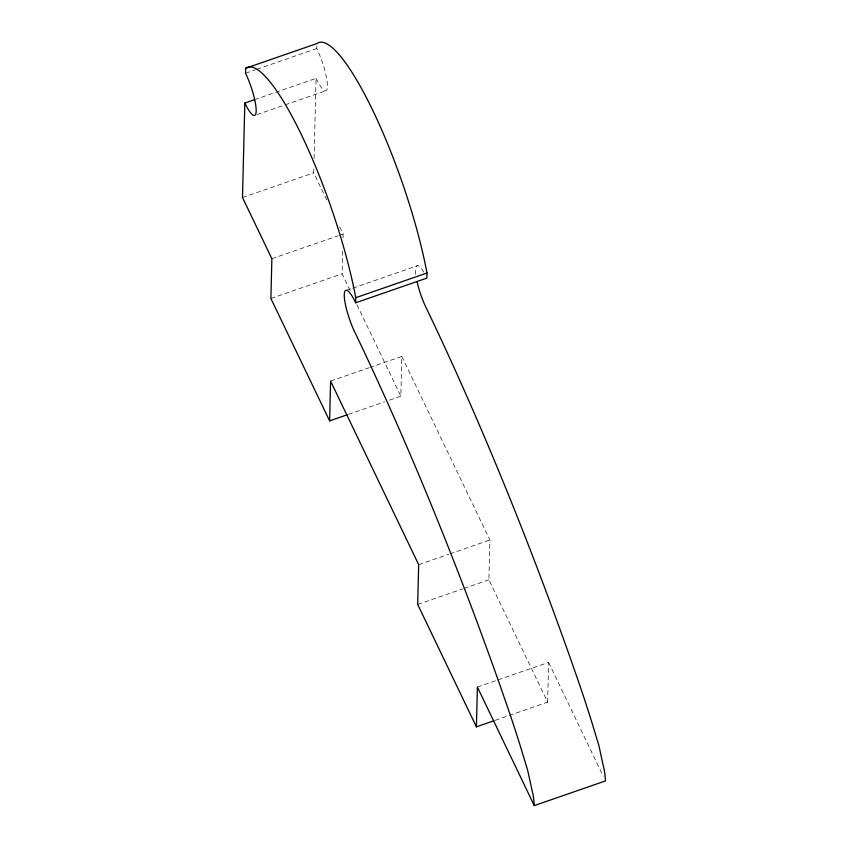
<?xml version="1.0" encoding="UTF-8"?>
<svg xmlns="http://www.w3.org/2000/svg" width="848" height="848" viewBox="0 0 848 848"><rect width="100%" height="100%" fill="white"/><g stroke="black" fill="none" stroke-linecap="round" stroke-linejoin="round"><path stroke-width="0.64" stroke-dasharray="4.24 3.18" d="M326.724 199.927L313.739 172.854L313.866 167.607M314.089 158.417L316.05 78.366L256.064 99.152M316.05 78.366A28.896 5.978 70.9 0 0 327.423 86.401A28.896 5.978 70.9 0 0 316.77 48.527L316.834 46.046M350.107 290.461L342.126 273.83L342.687 250.732M343.005 237.896L343.101 234.048L339.147 225.812M389.592 400.108L400.839 396.207L401.814 356.425L370.576 367.248M495.147 720.334L547.638 702.155L488.914 579.778L489.89 539.996L401.814 356.425M547.638 702.155L548.603 662.373L497.373 680.117M245.549 73.214L255.545 69.748M256.796 69.313L316.77 48.527M257.039 114.597L325.759 90.778M242.507 197.542L313.739 172.854M271.869 258.725L338.098 235.776M339.348 235.341L343.101 234.048M270.894 298.507L342.126 273.83M346.641 290.27L351.634 288.532M352.662 288.182L417.863 265.583M330.593 381.102L369.325 367.682M348.358 414.396L384.6 401.835M418.668 564.673L448.656 554.274M449.906 553.85L489.89 539.996M417.693 604.454L462.679 588.862M463.93 588.438L488.914 579.778M477.382 687.05L496.122 680.552M548.603 662.373L603.214 776.174M356.944 304.718L400.839 396.207M415.764 274.455A28.896 5.978 70.9 0 1 424.085 272.696"/><path stroke-width="1.27" d="M254.813 99.587L244.818 103.053L242.507 197.542L271.869 258.725L270.894 298.507L329.618 420.884L347.108 414.82M417.036 281.61A28.896 5.978 70.9 0 0 424.912 305.174L426.141 307.707A836.965 173.077 70.9 0 1 570.492 658.589L577.011 677.308A292.719 60.537 70.9 0 1 592.084 723.09L598.879 745.519L604.444 770.959A89.082 18.423 70.9 0 1 605.493 780.923L534.261 805.6A89.082 18.423 70.9 0 0 533.222 795.636L527.647 770.196L520.852 747.766A292.719 60.537 70.9 0 0 505.79 701.996L499.271 683.265A836.965 173.077 70.9 0 0 354.92 332.384L353.69 329.851A28.896 5.978 70.9 0 1 344.267 294.934A28.896 5.978 70.9 0 1 353.998 299.408L355.641 302.789L426.862 278.112L426.989 273.014A159.795 33.04 70.9 0 0 373.099 111.046A159.795 33.04 70.9 0 0 316.898 43.555L245.676 68.243L245.549 73.214A28.896 5.978 70.9 0 1 256.191 111.077A28.896 5.978 70.9 0 1 244.818 103.053M329.618 420.884L330.593 381.102L418.668 564.673L417.693 604.454L476.406 726.831L493.907 720.768M355.641 302.789L355.768 297.69A159.795 33.04 70.9 0 0 301.877 135.722A159.795 33.04 70.9 0 0 245.676 68.243M476.406 726.831L477.382 687.05L534.261 805.6M355.768 297.69L426.989 273.014"/></g></svg>
